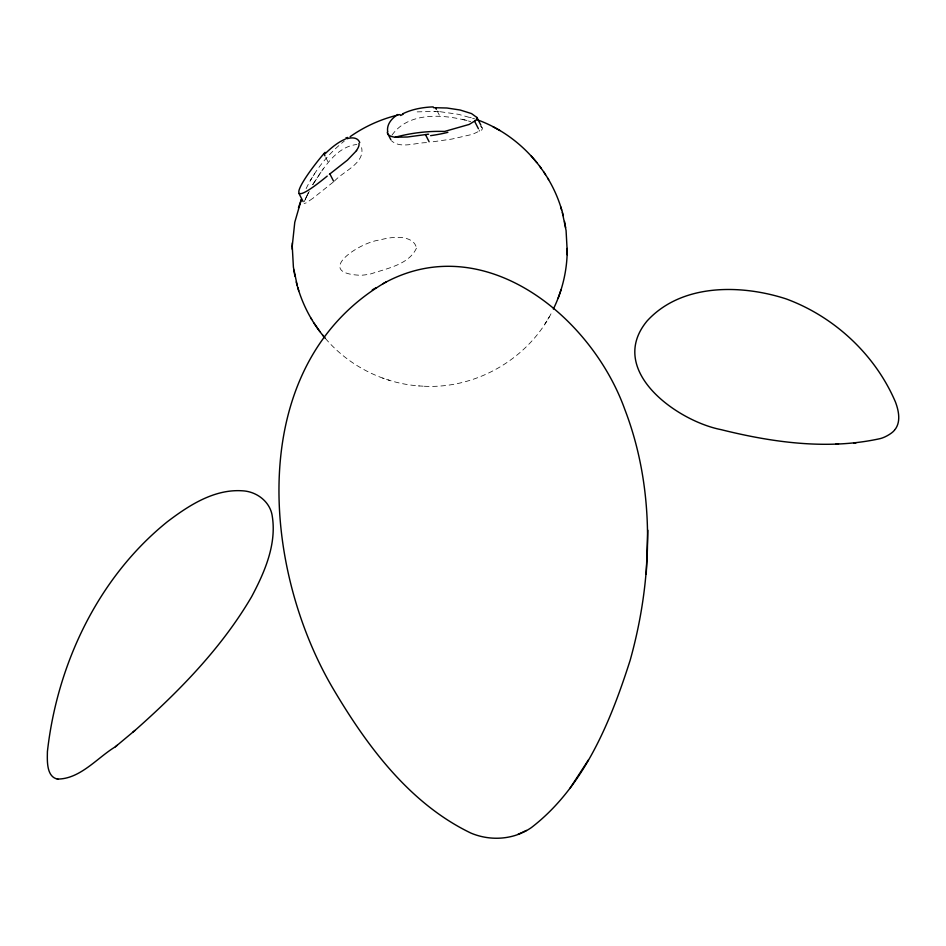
<?xml version="1.0" encoding="UTF-8"?>
<svg xmlns="http://www.w3.org/2000/svg" width="946" height="946" viewBox="0 0 946 946"><rect width="100%" height="100%" fill="white"/><g stroke="black" fill="none" stroke-linecap="round" stroke-linejoin="round"><path stroke-width="0.71" stroke-dasharray="4.73 3.55" d="M391.987 135.16C408.897 110.989 445.4 114.289 470.73 121.632M304.281 201.616L308.301 192.759M307.143 195.113L305.073 199.807L308.597 192.712M306.126 188.632C315.018 170.15 328.25 153.82 344.285 141.072M308.644 192.617L309.271 191.411M424.34 386.252C476.63 388.853 528.66 358.499 552.097 311.672M312.606 184.73C323.296 168.849 335.7 146.819 356.843 144.49M312.925 184.612L313.504 183.607M313.788 183.11L323.165 168.802M310.158 180.863L311.636 178.451M313.221 175.838L314.651 173.508M544.825 324.171L546.256 321.841M547.84 319.228L549.319 316.815M333.229 182.105L313.351 197.939M334.482 181.076C343.256 171.25 364.967 163.445 361.62 147.659M480.982 126.492L482.425 128.242L481.904 129.874L472.622 134.297L451.963 139.05L430.182 142.172M313.02 198.187L306.421 202.822L304.092 203.496M426.516 142.657C415.542 142.609 400.43 149.019 391.396 140.706M417.186 111.876L435.136 111.427M440.257 111.734L458.503 114.324L474.62 118.877M325.424 338.443C348.767 365.854 383.296 383.39 419.22 385.944M434.51 111.403L441.049 111.77M418.428 385.909L424.967 386.275M462.44 119.267L469.086 121.1M469.772 117.257L471.25 117.753M382.61 378.045L384.23 378.589M388.227 379.914L389.705 380.422M480.816 126.35L482.235 127.816M479.031 129.945L479.669 131.187M437.182 110.954L440.008 116.476M325.767 157.509L328.309 162.476M416.429 248.219C408.873 264.608 386.713 268.487 370.927 273.867A52.373 24.986 -27.1 0 1 360.804 275.286C312.866 273.429 359.338 242.211 379.594 240.048A49.594 23.662 -27.1 0 1 398.881 237.387C405.881 237.505 415.27 240.118 416.429 248.219"/><path stroke-width="1.42" d="M387.529 131.648L387.553 132.7M297.139 285.184L293.402 267.162L292.255 246.291M292.267 245.865L294.774 222.275L301.384 199.37L298.451 207.824M553.351 309.046C562.066 291.285 566.867 271.597 567.21 251.802M567.222 251.376L566.075 230.517L562.338 212.495M292.196 249.224L292.326 242.956M567.151 254.722L567.281 248.455M386.24 281.873C245.747 363.24 260.446 564.277 332.365 687.411C366.362 745.141 409.133 803.402 470.99 833.119C490.548 841.313 513.713 839.835 531.345 827.608C584.037 787.119 610.56 721.692 630.178 660.202C652.941 578.633 655.495 489.283 624.798 409.405C591.297 315.964 483.051 227.939 383.024 283.705M647.833 530.221L646.248 574.116M561.025 289.843L558.093 298.297M569.894 788.444L588.436 759.945M356.654 150.544L347.407 160.146L329.374 174.336M894.727 429.922C901.136 422.058 898.724 410.718 895.46 402.038C875.275 354.715 834.337 316.626 786.138 298.901C741.144 284.285 681.617 283.244 647.147 320.907C606.185 370.217 676.686 420.935 721.077 429.638C772.515 442.468 827.88 450.213 880.241 438.601C885.101 437.466 892.303 433.162 894.419 430.276M327.233 176.074C274.47 219.366 308.195 171.403 325.069 152.33M433.493 107.678L446.961 108.01L460.17 110.02L471.534 113.591L476.985 117.552L476.063 120.201L469.192 124.434L444.573 131.447A146.725 127.071 -7.2 0 0 395.357 137.205A17.111 7.509 -13.6 0 1 387.34 132.747M132.866 732.192L134.911 730.466C179.255 691.195 221.541 648.069 251.66 596.642C264.549 572.377 276.622 544.766 272.342 516.693C270.532 501.877 256.733 491.423 242.342 490.797C214.198 488.916 188.833 505.424 167.383 521.719C98.1 577.509 57.15 664.187 47.406 751.644C47.288 760.395 46.153 777.092 57.919 779.173M57.268 779.066C80.174 779.244 97.438 757.545 115.4 746.761L117.079 745.353M115.4 746.761L134.911 730.466M350.15 136.662C365.132 126.125 382.16 118.581 400.028 114.549M372.263 289.902L376.212 287.655M400.607 115.507L403.055 114.253M518.006 834.337L521.281 832.823M522.168 832.409L526.449 830.422M427.261 134.356L407.359 137.016L395.357 137.205M428.621 134.19L427.722 134.308M836.004 443.946L838.546 443.828M853.931 443.083L855.882 442.988M476.867 119.634C519.248 134.746 552.689 171.995 563.248 215.723M492.925 126.681L499.949 130.56M324.478 337.355C310.974 321.38 301.325 302.235 296.228 281.955M531.179 155.924L536.879 162.617M325.424 338.443L322.598 335.061M539.551 166.035L541.349 168.494M319.925 331.632L313.954 323.047M543.82 172.018L545.523 174.62M547.769 178.262L548.609 179.61M310.867 318.069L311.707 319.417M476.926 117.422L480.899 125.215M474.573 121.23L478.404 128.691M435.491 107.655L436.343 109.31M425.452 134.569L429.129 141.77M387.777 133.682L390.852 139.712M323.792 153.654L324.927 155.854M329.87 173.934L333.548 181.135M298.995 193.54L303.134 201.628M560.742 206.878L561.64 210.095M297.836 287.584L298.735 290.8M564.526 221.423L565.046 224.297M565.117 224.746L565.637 227.619M293.839 270.048L294.36 272.933M294.431 273.37L294.951 276.256M358.924 143.437L359.054 144.502A16.117 6.043 -37.8 0 1 356.37 150.591M402.488 113.958A53.969 27.6 4.4 0 1 433.221 106.886M387.683 131.648A57.02 26.902 2 0 1 397.793 114.501M447.896 132.334A51.155 12.156 -5.4 0 1 430.619 135.656M346.839 138.743A57.044 19.18 -48.5 0 1 359.752 142.609M345.81 137.986A56.642 19.488 -53.8 0 1 347.643 137.442M325.069 153.808A53.969 18.885 -54.6 0 1 345.266 139.18"/></g></svg>
